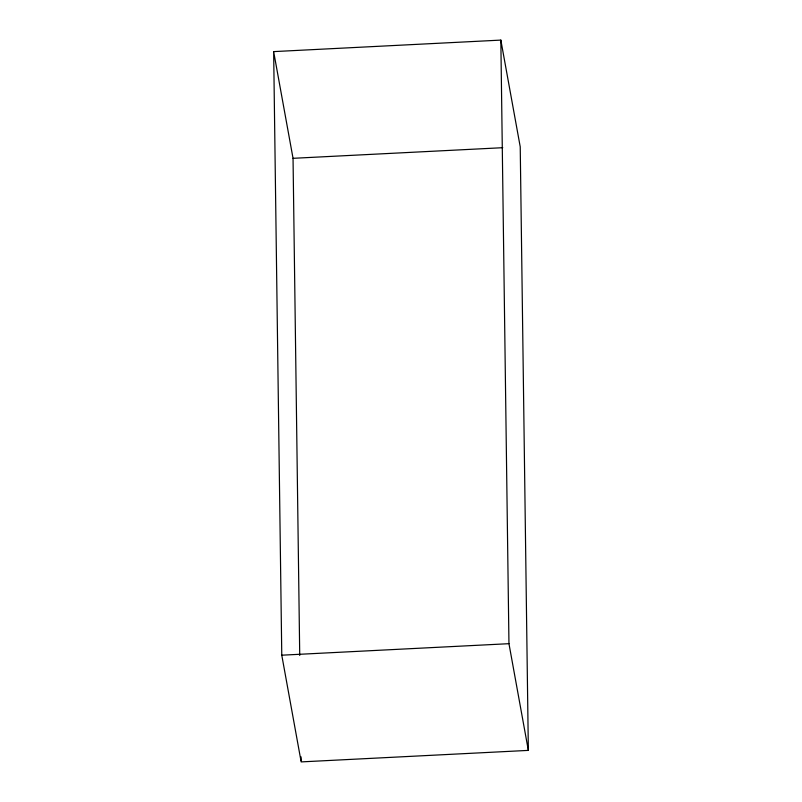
<?xml version="1.0" encoding="UTF-8"?>
<svg xmlns="http://www.w3.org/2000/svg" width="802" height="802" viewBox="0 0 802 802"><rect width="100%" height="100%" fill="white"/><g stroke="black" fill="none" stroke-linecap="round" stroke-linejoin="round"><path stroke-width="1.2" d="M273.652 51.609L500.839 40.1L520.227 146.806L528.348 750.391L301.161 761.9L281.773 655.194L273.652 51.609L293.041 158.315L299.727 655.455M293.041 158.315L502.754 147.698M281.773 655.194L508.959 643.685L528.348 750.391M500.839 40.1L508.959 643.685M301.091 756.887L301.141 760.647"/></g></svg>
